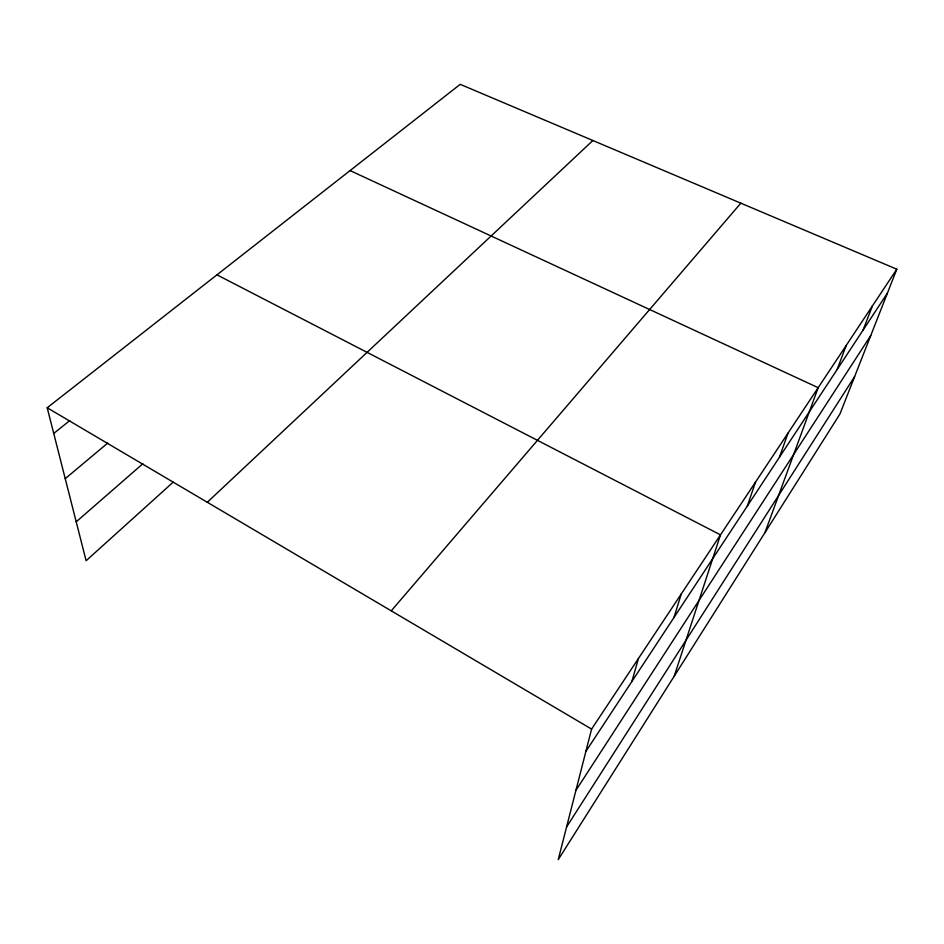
<?xml version="1.0" encoding="UTF-8"?>
<svg xmlns="http://www.w3.org/2000/svg" width="944" height="944" viewBox="0 0 944 944"><rect width="100%" height="100%" fill="white"/><g stroke="black" fill="none" stroke-linecap="round" stroke-linejoin="round"><path stroke-width="1.42" d="M896.8 269.217L591.581 729.087L558.223 859.665L839.936 414.015L896.8 269.217L460.212 84.335L47.2 407.773L86.116 560.736L173.165 482.183M631.89 681.474L638.439 658.475M674.004 617.47L681.249 593.988M674.228 676.152L720.484 534.859L216.955 274.834M747.341 505.996L755.566 482.006M779.461 457.191L788.039 433.084M764.982 532.569L818.165 387.689L350.082 170.581M837.116 369.552L846.202 345.457M863.099 330.058L872.35 306.057M566.565 826.991L854.627 376.585M575.934 790.329L870.746 335.557M585.87 751.424L887.419 293.1M391.253 610.839L740.839 203.172M207.302 502.267L592.879 140.514M76.216 521.82L142.839 463.764M65.23 478.667L107.64 443.149M53.737 433.449L69.75 420.599M47.2 407.773L591.581 729.087"/></g></svg>
